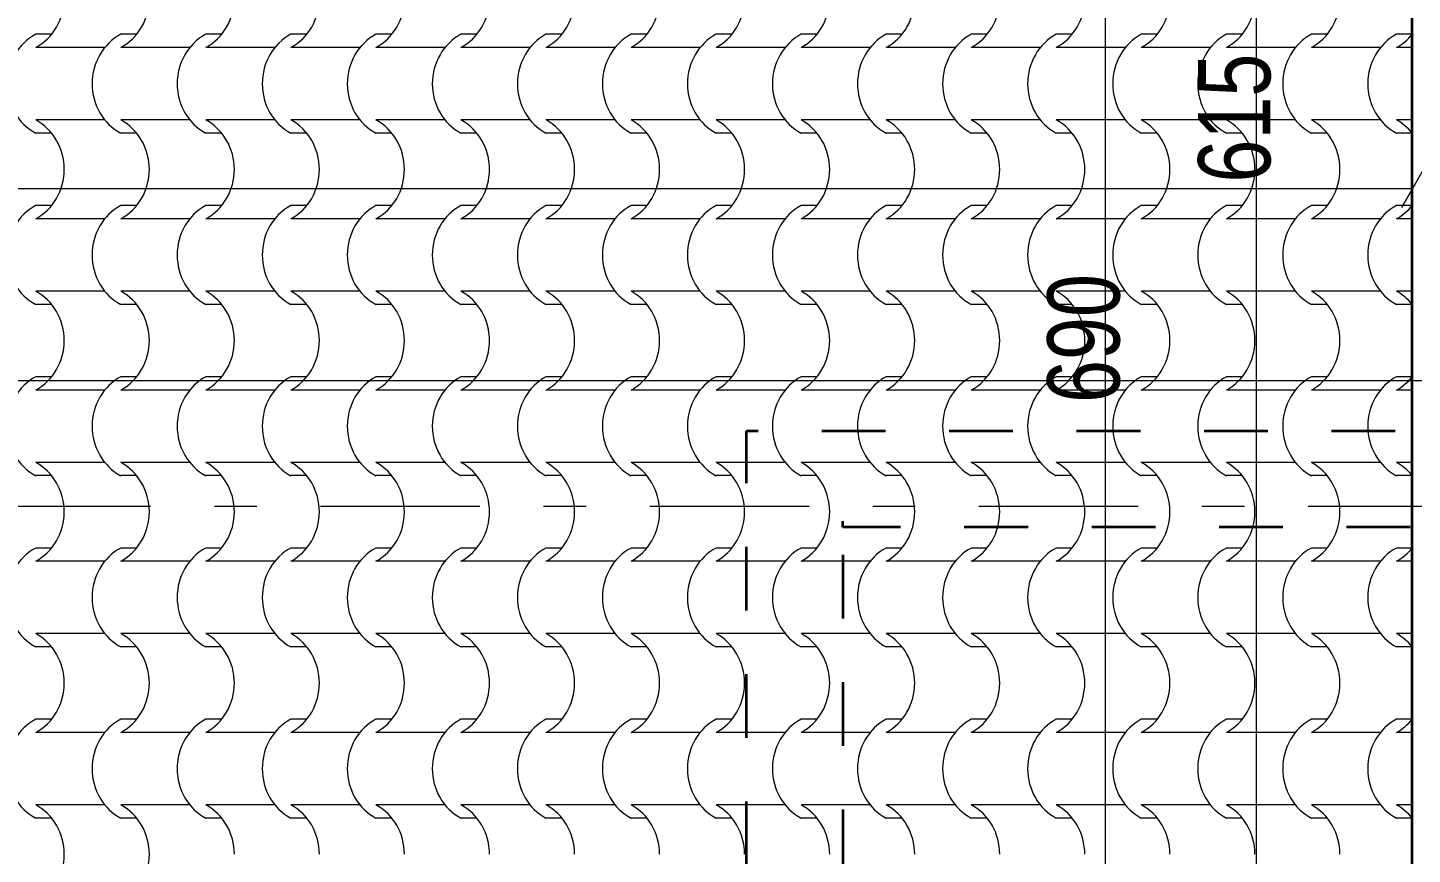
# Model space of a CAD drawing. Header units: millimetres. Extents: x -440 to 2671, y 0 to 297.
# Drawn here: x -277.82 to -231.82, y 148.43 to 175.9 of the extents above; entities that cross this region are included whole.
import ezdxf

# ---------------------------------------------------------------- set-up
doc = ezdxf.new("R2010")
doc.units = ezdxf.units.MM
doc.header["$MEASUREMENT"] = 0
doc.set_wipeout_variables(frame=1)
for name, pattern in [('- Двойно прекъснати линии', [10.936111, 5.291667, -2.116667, 1.411111, -2.116667]), ('- Прекъснати линия', [4.233333, 2.116667, -2.116667]), ('Wipeout_Contour', [1000, 0, -1000])]:
    doc.linetypes.add(name, pattern=pattern)
for name, color, linetype, lineweight, true_color in [('1', 7, 'Continuous', 13, 0x2b2b2b), ('65', 7, 'Continuous', 20, 0x4e4e4e), ('85', 7, 'Continuous', 20, 0x404040)]:
    doc.layers.add(name, color=color, linetype=linetype, lineweight=lineweight, true_color=true_color)
doc.layers.add('102', color=254, linetype='Continuous', lineweight=15)
doc.layers.add('41', color=7, linetype='Continuous', lineweight=35)
doc.styles.add('GENERATED_STYLE_6', font='GOTHIC.TTF')

# ---------------------------------------------------------------- blocks, each defined once
blk = doc.blocks.new('*X44')
at = {"layer": '102', "color": 254, "linetype": 'Continuous', "lineweight": 15}
for p, q in [((163.165, 175.675), (162.638, 175.675)), ((165.99, 175.675), (165.463, 175.675)), ((168.816, 175.675), (168.289, 175.675)), ((171.641, 175.675), (171.114, 175.675)), ((174.466, 175.675), (173.94, 175.675)), ((177.292, 175.675), (176.765, 175.675)), ((180.117, 175.675), (179.59, 175.675)), ((182.943, 175.675), (182.416, 175.675)), ((185.768, 175.675), (185.241, 175.675)), ((188.593, 175.675), (188.067, 175.675)), ((191.419, 175.675), (190.892, 175.675)), ((194.244, 175.675), (193.717, 175.675)), ((197.07, 175.675), (196.543, 175.675)), ((199.895, 175.675), (199.368, 175.675)), ((202.72, 175.675), (202.194, 175.675)), ((205.546, 175.675), (205.019, 175.675)), ((208.371, 175.675), (207.844, 175.675)), ((163.784, 175.235), (162.638, 175.235)), ((164.93, 175.235), (163.784, 175.235)), ((166.609, 175.235), (165.463, 175.235)), ((167.755, 175.235), (166.609, 175.235)), ((169.435, 175.235), (168.289, 175.235)), ((170.581, 175.235), (169.435, 175.235)), ((172.26, 175.235), (171.114, 175.235)), ((173.406, 175.235), (172.26, 175.235)), ((175.086, 175.235), (173.94, 175.235)), ((176.231, 175.235), (175.086, 175.235)), ((177.911, 175.235), (176.765, 175.235)), ((179.057, 175.235), (177.911, 175.235)), ((180.736, 175.235), (179.59, 175.235)), ((181.882, 175.235), (180.736, 175.235)), ((183.562, 175.235), (182.416, 175.235)), ((184.708, 175.235), (183.562, 175.235)), ((186.387, 175.235), (185.241, 175.235)), ((187.533, 175.235), (186.387, 175.235)), ((189.212, 175.235), (188.067, 175.235)), ((190.358, 175.235), (189.212, 175.235)), ((192.038, 175.235), (190.892, 175.235)), ((193.184, 175.235), (192.038, 175.235)), ((194.863, 175.235), (193.717, 175.235)), ((196.009, 175.235), (194.863, 175.235)), ((197.689, 175.235), (196.543, 175.235)), ((198.835, 175.235), (197.689, 175.235)), ((200.514, 175.235), (199.368, 175.235)), ((201.66, 175.235), (200.514, 175.235)), ((203.339, 175.235), (202.194, 175.235)), ((204.485, 175.235), (203.339, 175.235)), ((206.165, 175.235), (205.019, 175.235)), ((207.311, 175.235), (206.165, 175.235)), ((208.371, 175.235), (207.844, 175.235)), ((163.784, 172.83), (162.638, 172.83)), ((164.93, 172.83), (163.784, 172.83)), ((166.609, 172.83), (165.463, 172.83)), ((167.755, 172.83), (166.609, 172.83)), ((169.435, 172.83), (168.289, 172.83)), ((170.581, 172.83), (169.435, 172.83)), ((172.26, 172.83), (171.114, 172.83)), ((173.406, 172.83), (172.26, 172.83)), ((175.086, 172.83), (173.94, 172.83)), ((176.231, 172.83), (175.086, 172.83)), ((177.911, 172.83), (176.765, 172.83)), ((179.057, 172.83), (177.911, 172.83)), ((180.736, 172.83), (179.59, 172.83)), ((181.882, 172.83), (180.736, 172.83)), ((183.562, 172.83), (182.416, 172.83)), ((184.708, 172.83), (183.562, 172.83)), ((186.387, 172.83), (185.241, 172.83)), ((187.533, 172.83), (186.387, 172.83)), ((189.212, 172.83), (188.067, 172.83)), ((190.358, 172.83), (189.212, 172.83)), ((192.038, 172.83), (190.892, 172.83)), ((193.184, 172.83), (192.038, 172.83)), ((194.863, 172.83), (193.717, 172.83)), ((196.009, 172.83), (194.863, 172.83)), ((197.689, 172.83), (196.543, 172.83)), ((198.835, 172.83), (197.689, 172.83)), ((200.514, 172.83), (199.368, 172.83)), ((201.66, 172.83), (200.514, 172.83)), ((203.339, 172.83), (202.194, 172.83)), ((204.485, 172.83), (203.339, 172.83)), ((206.165, 172.83), (205.019, 172.83)), ((207.311, 172.83), (206.165, 172.83)), ((208.371, 172.83), (207.844, 172.83)), ((163.165, 172.39), (162.638, 172.39)), ((165.99, 172.39), (165.463, 172.39)), ((168.816, 172.39), (168.289, 172.39)), ((171.641, 172.39), (171.114, 172.39)), ((174.466, 172.39), (173.94, 172.39)), ((177.292, 172.39), (176.765, 172.39)), ((180.117, 172.39), (179.59, 172.39)), ((182.943, 172.39), (182.416, 172.39)), ((185.768, 172.39), (185.241, 172.39)), ((188.593, 172.39), (188.067, 172.39)), ((191.419, 172.39), (190.892, 172.39)), ((194.244, 172.39), (193.717, 172.39)), ((197.07, 172.39), (196.543, 172.39)), ((199.895, 172.39), (199.368, 172.39)), ((202.72, 172.39), (202.194, 172.39)), ((205.546, 172.39), (205.019, 172.39)), ((208.371, 172.39), (207.844, 172.39)), ((163.165, 169.985), (162.638, 169.985)), ((165.99, 169.985), (165.463, 169.985)), ((168.816, 169.985), (168.289, 169.985)), ((171.641, 169.985), (171.114, 169.985)), ((174.466, 169.985), (173.94, 169.985)), ((177.292, 169.985), (176.765, 169.985)), ((180.117, 169.985), (179.59, 169.985)), ((182.943, 169.985), (182.416, 169.985)), ((185.768, 169.985), (185.241, 169.985)), ((188.593, 169.985), (188.067, 169.985)), ((191.419, 169.985), (190.892, 169.985)), ((194.244, 169.985), (193.717, 169.985)), ((197.07, 169.985), (196.543, 169.985)), ((199.895, 169.985), (199.368, 169.985)), ((202.72, 169.985), (202.194, 169.985)), ((205.546, 169.985), (205.019, 169.985)), ((208.371, 169.985), (207.844, 169.985)), ((163.784, 169.545), (162.638, 169.545)), ((164.93, 169.545), (163.784, 169.545)), ((166.609, 169.545), (165.463, 169.545)), ((167.755, 169.545), (166.609, 169.545)), ((169.435, 169.545), (168.289, 169.545)), ((170.581, 169.545), (169.435, 169.545)), ((172.26, 169.545), (171.114, 169.545)), ((173.406, 169.545), (172.26, 169.545)), ((175.086, 169.545), (173.94, 169.545)), ((176.231, 169.545), (175.086, 169.545)), ((177.911, 169.545), (176.765, 169.545)), ((179.057, 169.545), (177.911, 169.545)), ((180.736, 169.545), (179.59, 169.545)), ((181.882, 169.545), (180.736, 169.545)), ((183.562, 169.545), (182.416, 169.545)), ((184.708, 169.545), (183.562, 169.545)), ((186.387, 169.545), (185.241, 169.545)), ((187.533, 169.545), (186.387, 169.545)), ((189.212, 169.545), (188.067, 169.545)), ((190.358, 169.545), (189.212, 169.545)), ((192.038, 169.545), (190.892, 169.545)), ((193.184, 169.545), (192.038, 169.545)), ((194.863, 169.545), (193.717, 169.545)), ((196.009, 169.545), (194.863, 169.545)), ((197.689, 169.545), (196.543, 169.545)), ((198.835, 169.545), (197.689, 169.545)), ((200.514, 169.545), (199.368, 169.545)), ((201.66, 169.545), (200.514, 169.545)), ((203.339, 169.545), (202.194, 169.545)), ((204.485, 169.545), (203.339, 169.545)), ((206.165, 169.545), (205.019, 169.545)), ((207.311, 169.545), (206.165, 169.545)), ((208.371, 169.545), (207.844, 169.545)), ((163.784, 167.14), (162.638, 167.14)), ((164.93, 167.14), (163.784, 167.14)), ((166.609, 167.14), (165.463, 167.14)), ((167.755, 167.14), (166.609, 167.14)), ((169.435, 167.14), (168.289, 167.14)), ((170.581, 167.14), (169.435, 167.14)), ((172.26, 167.14), (171.114, 167.14)), ((173.406, 167.14), (172.26, 167.14)), ((175.086, 167.14), (173.94, 167.14)), ((176.231, 167.14), (175.086, 167.14)), ((177.911, 167.14), (176.765, 167.14)), ((179.057, 167.14), (177.911, 167.14)), ((180.736, 167.14), (179.59, 167.14)), ((181.882, 167.14), (180.736, 167.14)), ((183.562, 167.14), (182.416, 167.14)), ((184.708, 167.14), (183.562, 167.14)), ((186.387, 167.14), (185.241, 167.14)), ((187.533, 167.14), (186.387, 167.14)), ((189.212, 167.14), (188.067, 167.14)), ((190.358, 167.14), (189.212, 167.14)), ((192.038, 167.14), (190.892, 167.14)), ((193.184, 167.14), (192.038, 167.14)), ((194.863, 167.14), (193.717, 167.14)), ((196.009, 167.14), (194.863, 167.14)), ((197.689, 167.14), (196.543, 167.14)), ((198.835, 167.14), (197.689, 167.14)), ((200.514, 167.14), (199.368, 167.14)), ((201.66, 167.14), (200.514, 167.14)), ((203.339, 167.14), (202.194, 167.14)), ((204.485, 167.14), (203.339, 167.14)), ((206.165, 167.14), (205.019, 167.14)), ((207.311, 167.14), (206.165, 167.14)), ((208.371, 167.14), (207.844, 167.14)), ((163.165, 166.7), (162.638, 166.7)), ((165.99, 166.7), (165.463, 166.7)), ((168.816, 166.7), (168.289, 166.7)), ((171.641, 166.7), (171.114, 166.7)), ((174.466, 166.7), (173.94, 166.7)), ((177.292, 166.7), (176.765, 166.7)), ((180.117, 166.7), (179.59, 166.7)), ((182.943, 166.7), (182.416, 166.7)), ((185.768, 166.7), (185.241, 166.7)), ((188.593, 166.7), (188.067, 166.7)), ((191.419, 166.7), (190.892, 166.7)), ((194.244, 166.7), (193.717, 166.7)), ((197.07, 166.7), (196.543, 166.7)), ((199.895, 166.7), (199.368, 166.7)), ((202.72, 166.7), (202.194, 166.7)), ((205.546, 166.7), (205.019, 166.7)), ((208.371, 166.7), (207.844, 166.7)), ((163.165, 164.295), (162.638, 164.295)), ((165.99, 164.295), (165.463, 164.295)), ((168.816, 164.295), (168.289, 164.295)), ((171.641, 164.295), (171.114, 164.295)), ((174.466, 164.295), (173.94, 164.295)), ((177.292, 164.295), (176.765, 164.295)), ((180.117, 164.295), (179.59, 164.295)), ((182.943, 164.295), (182.416, 164.295)), ((185.768, 164.295), (185.241, 164.295)), ((188.593, 164.295), (188.067, 164.295)), ((191.419, 164.295), (190.892, 164.295)), ((194.244, 164.295), (193.717, 164.295)), ((197.07, 164.295), (196.543, 164.295)), ((199.895, 164.295), (199.368, 164.295)), ((202.72, 164.295), (202.194, 164.295)), ((205.546, 164.295), (205.019, 164.295)), ((208.371, 164.295), (207.844, 164.295)), ((163.784, 163.855), (162.638, 163.855)), ((164.93, 163.855), (163.784, 163.855)), ((166.609, 163.855), (165.463, 163.855)), ((167.755, 163.855), (166.609, 163.855)), ((169.435, 163.855), (168.289, 163.855)), ((170.581, 163.855), (169.435, 163.855)), ((172.26, 163.855), (171.114, 163.855)), ((173.406, 163.855), (172.26, 163.855)), ((175.086, 163.855), (173.94, 163.855)), ((176.231, 163.855), (175.086, 163.855)), ((177.911, 163.855), (176.765, 163.855)), ((179.057, 163.855), (177.911, 163.855)), ((180.736, 163.855), (179.59, 163.855)), ((181.882, 163.855), (180.736, 163.855)), ((183.562, 163.855), (182.416, 163.855)), ((184.708, 163.855), (183.562, 163.855)), ((186.387, 163.855), (185.241, 163.855)), ((187.533, 163.855), (186.387, 163.855)), ((189.212, 163.855), (188.067, 163.855)), ((190.358, 163.855), (189.212, 163.855)), ((192.038, 163.855), (190.892, 163.855)), ((193.184, 163.855), (192.038, 163.855)), ((194.863, 163.855), (193.717, 163.855)), ((196.009, 163.855), (194.863, 163.855)), ((197.689, 163.855), (196.543, 163.855)), ((198.835, 163.855), (197.689, 163.855)), ((200.514, 163.855), (199.368, 163.855)), ((201.66, 163.855), (200.514, 163.855)), ((203.339, 163.855), (202.194, 163.855)), ((204.485, 163.855), (203.339, 163.855)), ((206.165, 163.855), (205.019, 163.855)), ((207.311, 163.855), (206.165, 163.855)), ((208.371, 163.855), (207.844, 163.855)), ((163.784, 161.451), (162.638, 161.451)), ((163.165, 161.011), (162.638, 161.011)), ((164.93, 161.451), (163.784, 161.451)), ((166.609, 161.451), (165.463, 161.451)), ((165.99, 161.011), (165.463, 161.011)), ((167.755, 161.451), (166.609, 161.451)), ((169.435, 161.451), (168.289, 161.451)), ((168.816, 161.011), (168.289, 161.011)), ((170.581, 161.451), (169.435, 161.451)), ((172.26, 161.451), (171.114, 161.451)), ((171.641, 161.011), (171.114, 161.011)), ((173.406, 161.451), (172.26, 161.451)), ((175.086, 161.451), (173.94, 161.451)), ((174.466, 161.011), (173.94, 161.011)), ((176.231, 161.451), (175.086, 161.451)), ((177.911, 161.451), (176.765, 161.451)), ((177.292, 161.011), (176.765, 161.011)), ((179.057, 161.451), (177.911, 161.451)), ((180.736, 161.451), (179.59, 161.451)), ((180.117, 161.011), (179.59, 161.011)), ((181.882, 161.451), (180.736, 161.451)), ((183.562, 161.451), (182.416, 161.451)), ((182.943, 161.011), (182.416, 161.011)), ((184.708, 161.451), (183.562, 161.451)), ((186.387, 161.451), (185.241, 161.451)), ((185.768, 161.011), (185.241, 161.011)), ((187.533, 161.451), (186.387, 161.451)), ((189.212, 161.451), (188.067, 161.451)), ((188.593, 161.011), (188.067, 161.011)), ((190.358, 161.451), (189.212, 161.451)), ((192.038, 161.451), (190.892, 161.451)), ((191.419, 161.011), (190.892, 161.011)), ((193.184, 161.451), (192.038, 161.451)), ((194.863, 161.451), (193.717, 161.451)), ((194.244, 161.011), (193.717, 161.011)), ((196.009, 161.451), (194.863, 161.451)), ((197.689, 161.451), (196.543, 161.451)), ((197.07, 161.011), (196.543, 161.011)), ((198.835, 161.451), (197.689, 161.451)), ((200.514, 161.451), (199.368, 161.451)), ((199.895, 161.011), (199.368, 161.011)), ((201.66, 161.451), (200.514, 161.451)), ((203.339, 161.451), (202.194, 161.451)), ((202.72, 161.011), (202.194, 161.011)), ((204.485, 161.451), (203.339, 161.451)), ((206.165, 161.451), (205.019, 161.451)), ((205.546, 161.011), (205.019, 161.011)), ((207.311, 161.451), (206.165, 161.451)), ((208.371, 161.451), (207.844, 161.451)), ((208.371, 161.011), (207.844, 161.011)), ((163.165, 158.606), (162.638, 158.606)), ((165.99, 158.606), (165.463, 158.606)), ((168.816, 158.606), (168.289, 158.606)), ((171.641, 158.606), (171.114, 158.606)), ((174.466, 158.606), (173.94, 158.606)), ((177.292, 158.606), (176.765, 158.606)), ((180.117, 158.606), (179.59, 158.606)), ((182.943, 158.606), (182.416, 158.606)), ((185.768, 158.606), (185.241, 158.606)), ((188.593, 158.606), (188.067, 158.606)), ((191.419, 158.606), (190.892, 158.606)), ((194.244, 158.606), (193.717, 158.606)), ((197.07, 158.606), (196.543, 158.606)), ((199.895, 158.606), (199.368, 158.606)), ((202.72, 158.606), (202.194, 158.606)), ((205.546, 158.606), (205.019, 158.606)), ((208.371, 158.606), (207.844, 158.606)), ((163.784, 158.166), (162.638, 158.166)), ((164.93, 158.166), (163.784, 158.166)), ((166.609, 158.166), (165.463, 158.166)), ((167.755, 158.166), (166.609, 158.166)), ((169.435, 158.166), (168.289, 158.166)), ((170.581, 158.166), (169.435, 158.166)), ((172.26, 158.166), (171.114, 158.166)), ((173.406, 158.166), (172.26, 158.166)), ((175.086, 158.166), (173.94, 158.166)), ((176.231, 158.166), (175.086, 158.166)), ((177.911, 158.166), (176.765, 158.166)), ((179.057, 158.166), (177.911, 158.166)), ((180.736, 158.166), (179.59, 158.166)), ((181.882, 158.166), (180.736, 158.166)), ((183.562, 158.166), (182.416, 158.166)), ((184.708, 158.166), (183.562, 158.166)), ((186.387, 158.166), (185.241, 158.166)), ((187.533, 158.166), (186.387, 158.166)), ((189.212, 158.166), (188.067, 158.166)), ((190.358, 158.166), (189.212, 158.166)), ((192.038, 158.166), (190.892, 158.166)), ((193.184, 158.166), (192.038, 158.166)), ((194.863, 158.166), (193.717, 158.166)), ((196.009, 158.166), (194.863, 158.166)), ((197.689, 158.166), (196.543, 158.166)), ((198.835, 158.166), (197.689, 158.166)), ((200.514, 158.166), (199.368, 158.166)), ((201.66, 158.166), (200.514, 158.166)), ((203.339, 158.166), (202.194, 158.166)), ((204.485, 158.166), (203.339, 158.166)), ((206.165, 158.166), (205.019, 158.166)), ((207.311, 158.166), (206.165, 158.166)), ((208.371, 158.166), (207.844, 158.166)), ((163.784, 155.761), (162.638, 155.761)), ((164.93, 155.761), (163.784, 155.761)), ((166.609, 155.761), (165.463, 155.761)), ((167.755, 155.761), (166.609, 155.761)), ((169.435, 155.761), (168.289, 155.761)), ((170.581, 155.761), (169.435, 155.761)), ((172.26, 155.761), (171.114, 155.761)), ((173.406, 155.761), (172.26, 155.761)), ((175.086, 155.761), (173.94, 155.761)), ((176.231, 155.761), (175.086, 155.761)), ((177.911, 155.761), (176.765, 155.761)), ((179.057, 155.761), (177.911, 155.761)), ((180.736, 155.761), (179.59, 155.761)), ((181.882, 155.761), (180.736, 155.761)), ((183.562, 155.761), (182.416, 155.761)), ((184.708, 155.761), (183.562, 155.761)), ((186.387, 155.761), (185.241, 155.761)), ((187.533, 155.761), (186.387, 155.761)), ((189.212, 155.761), (188.067, 155.761)), ((190.358, 155.761), (189.212, 155.761)), ((192.038, 155.761), (190.892, 155.761)), ((193.184, 155.761), (192.038, 155.761)), ((194.863, 155.761), (193.717, 155.761)), ((196.009, 155.761), (194.863, 155.761)), ((197.689, 155.761), (196.543, 155.761)), ((198.835, 155.761), (197.689, 155.761)), ((200.514, 155.761), (199.368, 155.761)), ((201.66, 155.761), (200.514, 155.761)), ((203.339, 155.761), (202.194, 155.761)), ((204.485, 155.761), (203.339, 155.761)), ((206.165, 155.761), (205.019, 155.761)), ((207.311, 155.761), (206.165, 155.761)), ((208.371, 155.761), (207.844, 155.761)), ((163.165, 155.321), (162.638, 155.321)), ((165.99, 155.321), (165.463, 155.321)), ((168.816, 155.321), (168.289, 155.321)), ((171.641, 155.321), (171.114, 155.321)), ((174.466, 155.321), (173.94, 155.321)), ((177.292, 155.321), (176.765, 155.321)), ((180.117, 155.321), (179.59, 155.321)), ((182.943, 155.321), (182.416, 155.321)), ((185.768, 155.321), (185.241, 155.321)), ((188.593, 155.321), (188.067, 155.321)), ((191.419, 155.321), (190.892, 155.321)), ((194.244, 155.321), (193.717, 155.321)), ((197.07, 155.321), (196.543, 155.321)), ((199.895, 155.321), (199.368, 155.321)), ((202.72, 155.321), (202.194, 155.321)), ((205.546, 155.321), (205.019, 155.321)), ((208.371, 155.321), (207.844, 155.321)), ((163.165, 152.916), (162.638, 152.916)), ((165.99, 152.916), (165.463, 152.916)), ((168.816, 152.916), (168.289, 152.916)), ((171.641, 152.916), (171.114, 152.916)), ((174.466, 152.916), (173.94, 152.916)), ((177.292, 152.916), (176.765, 152.916)), ((180.117, 152.916), (179.59, 152.916)), ((182.943, 152.916), (182.416, 152.916)), ((185.768, 152.916), (185.241, 152.916)), ((188.593, 152.916), (188.067, 152.916)), ((191.419, 152.916), (190.892, 152.916)), ((194.244, 152.916), (193.717, 152.916)), ((197.07, 152.916), (196.543, 152.916)), ((199.895, 152.916), (199.368, 152.916)), ((202.72, 152.916), (202.194, 152.916)), ((205.546, 152.916), (205.019, 152.916)), ((208.371, 152.916), (207.844, 152.916)), ((163.784, 152.476), (162.638, 152.476)), ((164.93, 152.476), (163.784, 152.476)), ((166.609, 152.476), (165.463, 152.476)), ((167.755, 152.476), (166.609, 152.476)), ((169.435, 152.476), (168.289, 152.476)), ((170.581, 152.476), (169.435, 152.476)), ((172.26, 152.476), (171.114, 152.476)), ((173.406, 152.476), (172.26, 152.476)), ((175.086, 152.476), (173.94, 152.476)), ((176.231, 152.476), (175.086, 152.476)), ((177.911, 152.476), (176.765, 152.476)), ((179.057, 152.476), (177.911, 152.476)), ((180.736, 152.476), (179.59, 152.476)), ((181.882, 152.476), (180.736, 152.476)), ((183.562, 152.476), (182.416, 152.476)), ((184.708, 152.476), (183.562, 152.476)), ((186.387, 152.476), (185.241, 152.476)), ((187.533, 152.476), (186.387, 152.476)), ((189.212, 152.476), (188.067, 152.476)), ((190.358, 152.476), (189.212, 152.476)), ((192.038, 152.476), (190.892, 152.476)), ((193.184, 152.476), (192.038, 152.476)), ((194.863, 152.476), (193.717, 152.476)), ((196.009, 152.476), (194.863, 152.476)), ((197.689, 152.476), (196.543, 152.476)), ((198.835, 152.476), (197.689, 152.476)), ((200.514, 152.476), (199.368, 152.476)), ((201.66, 152.476), (200.514, 152.476)), ((203.339, 152.476), (202.194, 152.476)), ((204.485, 152.476), (203.339, 152.476)), ((206.165, 152.476), (205.019, 152.476)), ((207.311, 152.476), (206.165, 152.476)), ((208.371, 152.476), (207.844, 152.476)), ((163.784, 150.071), (162.638, 150.071)), ((164.93, 150.071), (163.784, 150.071)), ((166.609, 150.071), (165.463, 150.071)), ((167.755, 150.071), (166.609, 150.071)), ((169.435, 150.071), (168.289, 150.071)), ((170.581, 150.071), (169.435, 150.071)), ((172.26, 150.071), (171.114, 150.071)), ((173.406, 150.071), (172.26, 150.071)), ((175.086, 150.071), (173.94, 150.071)), ((176.231, 150.071), (175.086, 150.071)), ((177.911, 150.071), (176.765, 150.071)), ((179.057, 150.071), (177.911, 150.071)), ((180.736, 150.071), (179.59, 150.071)), ((181.882, 150.071), (180.736, 150.071)), ((183.562, 150.071), (182.416, 150.071)), ((184.708, 150.071), (183.562, 150.071)), ((186.387, 150.071), (185.241, 150.071)), ((187.533, 150.071), (186.387, 150.071)), ((189.212, 150.071), (188.067, 150.071)), ((190.358, 150.071), (189.212, 150.071)), ((192.038, 150.071), (190.892, 150.071)), ((193.184, 150.071), (192.038, 150.071)), ((194.863, 150.071), (193.717, 150.071)), ((196.009, 150.071), (194.863, 150.071)), ((197.689, 150.071), (196.543, 150.071)), ((198.835, 150.071), (197.689, 150.071)), ((200.514, 150.071), (199.368, 150.071)), ((201.66, 150.071), (200.514, 150.071)), ((203.339, 150.071), (202.194, 150.071)), ((204.485, 150.071), (203.339, 150.071)), ((206.165, 150.071), (205.019, 150.071)), ((207.311, 150.071), (206.165, 150.071)), ((208.371, 150.071), (207.844, 150.071)), ((163.165, 149.631), (162.638, 149.631)), ((165.99, 149.631), (165.463, 149.631)), ((168.816, 149.631), (168.289, 149.631)), ((171.641, 149.631), (171.114, 149.631)), ((174.466, 149.631), (173.94, 149.631)), ((177.292, 149.631), (176.765, 149.631)), ((180.117, 149.631), (179.59, 149.631)), ((182.943, 149.631), (182.416, 149.631)), ((185.768, 149.631), (185.241, 149.631)), ((188.593, 149.631), (188.067, 149.631)), ((191.419, 149.631), (190.892, 149.631)), ((194.244, 149.631), (193.717, 149.631)), ((197.07, 149.631), (196.543, 149.631)), ((199.895, 149.631), (199.368, 149.631)), ((202.72, 149.631), (202.194, 149.631)), ((205.546, 149.631), (205.019, 149.631)), ((208.371, 149.631), (207.844, 149.631))]:
    blk.add_line(p, q, dxfattribs=at)
for centre, major_axis, start_param, end_param in [((161.849, 176.883), (0, 1.849), 3.612631, 4.709413), ((164.675, 176.883), (0, 1.849), 3.612631, 4.709413), ((167.5, 176.883), (0, 1.849), 3.612631, 4.709413), ((170.326, 176.883), (0, 1.849), 3.612631, 4.709413), ((173.151, 176.883), (0, 1.849), 3.612631, 4.709413), ((175.976, 176.883), (0, 1.849), 3.612631, 4.709413), ((178.802, 176.883), (0, 1.849), 3.612631, 4.709413), ((181.627, 176.883), (0, 1.849), 3.612631, 4.709413), ((184.453, 176.883), (0, 1.849), 3.612631, 4.709413), ((187.278, 176.883), (0, 1.849), 3.612631, 4.709413), ((190.103, 176.883), (0, 1.849), 3.612631, 4.709413), ((192.929, 176.883), (0, 1.849), 3.612631, 4.709413), ((195.754, 176.883), (0, 1.849), 3.612631, 4.709413), ((198.58, 176.883), (0, 1.849), 3.612631, 4.709413), ((201.405, 176.883), (0, 1.849), 3.612631, 4.709413), ((204.23, 176.883), (0, 1.849), 3.612631, 4.709413), ((163.414, 174.032), (0, 1.839), 0.466079, 2.675513), ((166.24, 174.032), (0, 1.839), 0.466079, 2.675513), ((169.065, 174.032), (0, 1.839), 0.466079, 2.675513), ((171.891, 174.032), (0, 1.839), 0.466079, 2.675513), ((174.716, 174.032), (0, 1.839), 0.466079, 2.675513), ((177.541, 174.032), (0, 1.839), 0.466079, 2.675513), ((180.367, 174.032), (0, 1.839), 0.466079, 2.675513), ((183.192, 174.032), (0, 1.839), 0.466079, 2.675513), ((186.018, 174.032), (0, 1.839), 0.466079, 2.675513), ((188.843, 174.032), (0, 1.839), 0.466079, 2.675513), ((191.668, 174.032), (0, 1.839), 0.466079, 2.675513), ((194.494, 174.032), (0, 1.839), 0.466079, 2.675513), ((197.319, 174.032), (0, 1.839), 0.466079, 2.675513), ((200.145, 174.032), (0, 1.839), 0.466079, 2.675513), ((202.97, 174.032), (0, 1.839), 0.466079, 2.675513), ((205.795, 174.032), (0, 1.839), 0.466079, 2.675513), ((208.621, 174.032), (0, 1.839), 0.466079, 2.675513), ((207.056, 176.883), (0, 1.849), 3.612631, 4.000333), ((161.849, 171.182), (0, 1.849), 4.715365, 5.812147), ((164.675, 171.182), (0, 1.849), 4.715365, 5.812147), ((167.5, 171.182), (0, 1.849), 4.715365, 5.812147), ((170.326, 171.182), (0, 1.849), 4.715365, 5.812147), ((173.151, 171.182), (0, 1.849), 4.715365, 5.812147), ((175.976, 171.182), (0, 1.849), 4.715365, 5.812147), ((178.802, 171.182), (0, 1.849), 4.715365, 5.812147), ((181.627, 171.182), (0, 1.849), 4.715365, 5.812147), ((184.453, 171.182), (0, 1.849), 4.715365, 5.812147), ((187.278, 171.182), (0, 1.849), 4.715365, 5.812147), ((190.103, 171.182), (0, 1.849), 4.715365, 5.812147), ((192.929, 171.182), (0, 1.849), 4.715365, 5.812147), ((195.754, 171.182), (0, 1.849), 4.715365, 5.812147), ((198.58, 171.182), (0, 1.849), 4.715365, 5.812147), ((201.405, 171.182), (0, 1.849), 4.715365, 5.812147), ((204.23, 171.182), (0, 1.849), 4.715365, 5.812147), ((207.056, 171.182), (0, 1.849), 5.424445, 5.812147), ((161.849, 171.193), (0, 1.849), 3.612631, 4.709413), ((164.675, 171.193), (0, 1.849), 3.612631, 4.709413), ((167.5, 171.193), (0, 1.849), 3.612631, 4.709413), ((170.326, 171.193), (0, 1.849), 3.612631, 4.709413), ((173.151, 171.193), (0, 1.849), 3.612631, 4.709413), ((175.976, 171.193), (0, 1.849), 3.612631, 4.709413), ((178.802, 171.193), (0, 1.849), 3.612631, 4.709413), ((181.627, 171.193), (0, 1.849), 3.612631, 4.709413), ((184.453, 171.193), (0, 1.849), 3.612631, 4.709413), ((187.278, 171.193), (0, 1.849), 3.612631, 4.709413), ((190.103, 171.193), (0, 1.849), 3.612631, 4.709413), ((192.929, 171.193), (0, 1.849), 3.612631, 4.709413), ((195.754, 171.193), (0, 1.849), 3.612631, 4.709413), ((198.58, 171.193), (0, 1.849), 3.612631, 4.709413), ((201.405, 171.193), (0, 1.849), 3.612631, 4.709413), ((204.23, 171.193), (0, 1.849), 3.612631, 4.709413), ((163.414, 168.343), (0, 1.839), 0.466079, 2.675513), ((166.24, 168.343), (0, 1.839), 0.466079, 2.675513), ((169.065, 168.343), (0, 1.839), 0.466079, 2.675513), ((171.891, 168.343), (0, 1.839), 0.466079, 2.675513), ((174.716, 168.343), (0, 1.839), 0.466079, 2.675513), ((177.541, 168.343), (0, 1.839), 0.466079, 2.675513), ((180.367, 168.343), (0, 1.839), 0.466079, 2.675513), ((183.192, 168.343), (0, 1.839), 0.466079, 2.675513), ((186.018, 168.343), (0, 1.839), 0.466079, 2.675513), ((188.843, 168.343), (0, 1.839), 0.466079, 2.675513), ((191.668, 168.343), (0, 1.839), 0.466079, 2.675513), ((194.494, 168.343), (0, 1.839), 0.466079, 2.675513), ((197.319, 168.343), (0, 1.839), 0.466079, 2.675513), ((200.145, 168.343), (0, 1.839), 0.466079, 2.675513), ((202.97, 168.343), (0, 1.839), 0.466079, 2.675513), ((205.795, 168.343), (0, 1.839), 0.466079, 2.675513), ((208.621, 168.343), (0, 1.839), 0.466079, 2.675513), ((207.056, 171.193), (0, 1.849), 3.612631, 4.000334), ((161.849, 165.492), (0, 1.849), 4.715365, 5.812147), ((164.675, 165.492), (0, 1.849), 4.715365, 5.812147), ((167.5, 165.492), (0, 1.849), 4.715365, 5.812147), ((170.326, 165.492), (0, 1.849), 4.715365, 5.812147), ((173.151, 165.492), (0, 1.849), 4.715365, 5.812147), ((175.976, 165.492), (0, 1.849), 4.715365, 5.812147), ((178.802, 165.492), (0, 1.849), 4.715365, 5.812147), ((181.627, 165.492), (0, 1.849), 4.715365, 5.812147), ((184.453, 165.492), (0, 1.849), 4.715365, 5.812147), ((187.278, 165.492), (0, 1.849), 4.715365, 5.812147), ((190.103, 165.492), (0, 1.849), 4.715365, 5.812147), ((192.929, 165.492), (0, 1.849), 4.715365, 5.812147), ((195.754, 165.492), (0, 1.849), 4.715365, 5.812147), ((198.58, 165.492), (0, 1.849), 4.715365, 5.812147), ((201.405, 165.492), (0, 1.849), 4.715365, 5.812147), ((204.23, 165.492), (0, 1.849), 4.715365, 5.812147), ((207.056, 165.492), (0, 1.849), 5.424444, 5.812147), ((161.849, 165.503), (0, 1.849), 3.612631, 4.709413), ((164.675, 165.503), (0, 1.849), 3.612631, 4.709413), ((167.5, 165.503), (0, 1.849), 3.612631, 4.709413), ((170.326, 165.503), (0, 1.849), 3.612631, 4.709413), ((173.151, 165.503), (0, 1.849), 3.612631, 4.709413), ((175.976, 165.503), (0, 1.849), 3.612631, 4.709413), ((178.802, 165.503), (0, 1.849), 3.612631, 4.709413), ((181.627, 165.503), (0, 1.849), 3.612631, 4.709413), ((184.453, 165.503), (0, 1.849), 3.612631, 4.709413), ((187.278, 165.503), (0, 1.849), 3.612631, 4.709413), ((190.103, 165.503), (0, 1.849), 3.612631, 4.709413), ((192.929, 165.503), (0, 1.849), 3.612631, 4.709413), ((195.754, 165.503), (0, 1.849), 3.612631, 4.709413), ((198.58, 165.503), (0, 1.849), 3.612631, 4.709413), ((201.405, 165.503), (0, 1.849), 3.612631, 4.709413), ((204.23, 165.503), (0, 1.849), 3.612631, 4.709413), ((163.414, 162.653), (0, 1.839), 0.466079, 2.675513), ((166.24, 162.653), (0, 1.839), 0.466079, 2.675513), ((169.065, 162.653), (0, 1.839), 0.466079, 2.675513), ((171.891, 162.653), (0, 1.839), 0.466079, 2.675513), ((174.716, 162.653), (0, 1.839), 0.466079, 2.675513), ((177.541, 162.653), (0, 1.839), 0.466079, 2.675513), ((180.367, 162.653), (0, 1.839), 0.466079, 2.675513), ((183.192, 162.653), (0, 1.839), 0.466079, 2.675513), ((186.018, 162.653), (0, 1.839), 0.466079, 2.675513), ((188.843, 162.653), (0, 1.839), 0.466079, 2.675513), ((191.668, 162.653), (0, 1.839), 0.466079, 2.675513), ((194.494, 162.653), (0, 1.839), 0.466079, 2.675513), ((197.319, 162.653), (0, 1.839), 0.466079, 2.675513), ((200.145, 162.653), (0, 1.839), 0.466079, 2.675513), ((202.97, 162.653), (0, 1.839), 0.466079, 2.675513), ((205.795, 162.653), (0, 1.839), 0.466079, 2.675513), ((208.621, 162.653), (0, 1.839), 0.466079, 2.675513), ((207.056, 165.503), (0, 1.849), 3.612631, 4.000334), ((161.849, 159.803), (0, 1.849), 4.715365, 5.812147), ((164.675, 159.803), (0, 1.849), 4.715365, 5.812147), ((167.5, 159.803), (0, 1.849), 4.715365, 5.812147), ((170.326, 159.803), (0, 1.849), 4.715365, 5.812147), ((173.151, 159.803), (0, 1.849), 4.715365, 5.812147), ((175.976, 159.803), (0, 1.849), 4.715365, 5.812147), ((178.802, 159.803), (0, 1.849), 4.715365, 5.812147), ((181.627, 159.803), (0, 1.849), 4.715365, 5.812147), ((184.453, 159.803), (0, 1.849), 4.715365, 5.812147), ((187.278, 159.803), (0, 1.849), 4.715365, 5.812147), ((190.103, 159.803), (0, 1.849), 4.715365, 5.812147), ((192.929, 159.803), (0, 1.849), 4.715365, 5.812147), ((195.754, 159.803), (0, 1.849), 4.715365, 5.812147), ((198.58, 159.803), (0, 1.849), 4.715365, 5.812147), ((201.405, 159.803), (0, 1.849), 4.715365, 5.812147), ((204.23, 159.803), (0, 1.849), 4.715365, 5.812147), ((207.056, 159.803), (0, 1.849), 5.424443, 5.812147), ((161.849, 159.814), (0, 1.849), 3.612631, 4.709413), ((164.675, 159.814), (0, 1.849), 3.612631, 4.709413), ((167.5, 159.814), (0, 1.849), 3.612631, 4.709413), ((170.326, 159.814), (0, 1.849), 3.612631, 4.709413), ((173.151, 159.814), (0, 1.849), 3.612631, 4.709413), ((175.976, 159.814), (0, 1.849), 3.612631, 4.709413), ((178.802, 159.814), (0, 1.849), 3.612631, 4.709413), ((181.627, 159.814), (0, 1.849), 3.612631, 4.709413), ((184.453, 159.814), (0, 1.849), 3.612631, 4.709413), ((187.278, 159.814), (0, 1.849), 3.612631, 4.709413), ((190.103, 159.814), (0, 1.849), 3.612631, 4.709413), ((192.929, 159.814), (0, 1.849), 3.612631, 4.709413), ((195.754, 159.814), (0, 1.849), 3.612631, 4.709413), ((198.58, 159.814), (0, 1.849), 3.612631, 4.709413), ((201.405, 159.814), (0, 1.849), 3.612631, 4.709413), ((204.23, 159.814), (0, 1.849), 3.612631, 4.709413), ((163.414, 156.963), (0, 1.839), 0.466079, 2.675513), ((166.24, 156.963), (0, 1.839), 0.466079, 2.675513), ((169.065, 156.963), (0, 1.839), 0.466079, 2.675513), ((171.891, 156.963), (0, 1.839), 0.466079, 2.675513), ((174.716, 156.963), (0, 1.839), 0.466079, 2.675513), ((177.541, 156.963), (0, 1.839), 0.466079, 2.675513), ((180.367, 156.963), (0, 1.839), 0.466079, 2.675513), ((183.192, 156.963), (0, 1.839), 0.466079, 2.675513), ((186.018, 156.963), (0, 1.839), 0.466079, 2.675513), ((188.843, 156.963), (0, 1.839), 0.466079, 2.675513), ((191.668, 156.963), (0, 1.839), 0.466079, 2.675513), ((194.494, 156.963), (0, 1.839), 0.466079, 2.675513), ((197.319, 156.963), (0, 1.839), 0.466079, 2.675513), ((200.145, 156.963), (0, 1.839), 0.466079, 2.675513), ((202.97, 156.963), (0, 1.839), 0.466079, 2.675513), ((205.795, 156.963), (0, 1.839), 0.466079, 2.675513), ((208.621, 156.963), (0, 1.839), 0.466079, 2.675513), ((207.056, 159.814), (0, 1.849), 3.612631, 4.000335), ((161.849, 154.113), (0, 1.849), 4.715365, 5.812147), ((164.675, 154.113), (0, 1.849), 4.715365, 5.812147), ((167.5, 154.113), (0, 1.849), 4.715365, 5.812147), ((170.326, 154.113), (0, 1.849), 4.715365, 5.812147), ((173.151, 154.113), (0, 1.849), 4.715365, 5.812147), ((175.976, 154.113), (0, 1.849), 4.715365, 5.812147), ((178.802, 154.113), (0, 1.849), 4.715365, 5.812147), ((181.627, 154.113), (0, 1.849), 4.715365, 5.812147), ((184.453, 154.113), (0, 1.849), 4.715365, 5.812147), ((187.278, 154.113), (0, 1.849), 4.715365, 5.812147), ((190.103, 154.113), (0, 1.849), 4.715365, 5.812147), ((192.929, 154.113), (0, 1.849), 4.715365, 5.812147), ((195.754, 154.113), (0, 1.849), 4.715365, 5.812147), ((198.58, 154.113), (0, 1.849), 4.715365, 5.812147), ((201.405, 154.113), (0, 1.849), 4.715365, 5.812147), ((204.23, 154.113), (0, 1.849), 4.715365, 5.812147), ((207.056, 154.113), (0, 1.849), 5.424442, 5.812147), ((161.849, 154.124), (0, 1.849), 3.612631, 4.709413), ((164.675, 154.124), (0, 1.849), 3.612631, 4.709413), ((167.5, 154.124), (0, 1.849), 3.612631, 4.709413), ((170.326, 154.124), (0, 1.849), 3.612631, 4.709413), ((173.151, 154.124), (0, 1.849), 3.612631, 4.709413), ((175.976, 154.124), (0, 1.849), 3.612631, 4.709413), ((178.802, 154.124), (0, 1.849), 3.612631, 4.709413), ((181.627, 154.124), (0, 1.849), 3.612631, 4.709413), ((184.453, 154.124), (0, 1.849), 3.612631, 4.709413), ((187.278, 154.124), (0, 1.849), 3.612631, 4.709413), ((190.103, 154.124), (0, 1.849), 3.612631, 4.709413), ((192.929, 154.124), (0, 1.849), 3.612631, 4.709413), ((195.754, 154.124), (0, 1.849), 3.612631, 4.709413), ((198.58, 154.124), (0, 1.849), 3.612631, 4.709413), ((201.405, 154.124), (0, 1.849), 3.612631, 4.709413), ((204.23, 154.124), (0, 1.849), 3.612631, 4.709413), ((163.414, 151.274), (0, 1.839), 0.466079, 2.675513), ((166.24, 151.274), (0, 1.839), 0.466079, 2.675513), ((169.065, 151.274), (0, 1.839), 0.466079, 2.675513), ((171.891, 151.274), (0, 1.839), 0.466079, 2.675513), ((174.716, 151.274), (0, 1.839), 0.466079, 2.675513), ((177.541, 151.274), (0, 1.839), 0.466079, 2.675513), ((180.367, 151.274), (0, 1.839), 0.466079, 2.675513), ((183.192, 151.274), (0, 1.839), 0.466079, 2.675513), ((186.018, 151.274), (0, 1.839), 0.466079, 2.675513), ((188.843, 151.274), (0, 1.839), 0.466079, 2.675513), ((191.668, 151.274), (0, 1.839), 0.466079, 2.675513), ((194.494, 151.274), (0, 1.839), 0.466079, 2.675513), ((197.319, 151.274), (0, 1.839), 0.466079, 2.675513), ((200.145, 151.274), (0, 1.839), 0.466079, 2.675513), ((202.97, 151.274), (0, 1.839), 0.466079, 2.675513), ((205.795, 151.274), (0, 1.839), 0.466079, 2.675513), ((208.621, 151.274), (0, 1.839), 0.466079, 2.675513), ((207.056, 154.124), (0, 1.849), 3.612631, 4.000336), ((161.849, 148.424), (0, 1.849), 4.715365, 5.812147), ((164.675, 148.424), (0, 1.849), 4.715365, 5.812147), ((167.5, 148.424), (0, 1.849), 4.715365, 5.812147), ((170.326, 148.424), (0, 1.849), 4.715365, 5.812147), ((173.151, 148.424), (0, 1.849), 4.715365, 5.812147), ((175.976, 148.424), (0, 1.849), 4.715365, 5.812147), ((178.802, 148.424), (0, 1.849), 4.715365, 5.812147), ((181.627, 148.424), (0, 1.849), 4.715365, 5.812147), ((184.453, 148.424), (0, 1.849), 4.715365, 5.812147), ((187.278, 148.424), (0, 1.849), 4.715365, 5.812147), ((190.103, 148.424), (0, 1.849), 4.715365, 5.812147), ((192.929, 148.424), (0, 1.849), 4.715365, 5.812147), ((195.754, 148.424), (0, 1.849), 4.715365, 5.812147), ((198.58, 148.424), (0, 1.849), 4.715365, 5.812147), ((201.405, 148.424), (0, 1.849), 4.715365, 5.812147), ((204.23, 148.424), (0, 1.849), 4.715365, 5.812147), ((207.056, 148.424), (0, 1.849), 5.424441, 5.812147), ((161.849, 148.435), (0, 1.849), 3.612631, 4.709413), ((164.675, 148.435), (0, 1.849), 3.612631, 4.709413)]:
    blk.add_ellipse(centre, major_axis=major_axis, ratio=0.939693, start_param=start_param, end_param=end_param, dxfattribs=at)

msp = doc.modelspace()

# ---------------------------------------------------------------- wipeouts: each hides what was drawn before it
at = {"color": 254, "linetype": 'Wipeout_Contour', "lineweight": 0, "ltscale": 1131.990195}
msp.add_wipeout([(-366.817, 96.498), (-246.817, 96.498), (-231.817, 111.498), (-231.817, 234.498), (-366.817, 234.498)], dxfattribs=at)

# ---------------------------------------------------------------- next in the draw order: linework, layer by layer
at = {"layer": '41', "color": 7, "linetype": 'Continuous', "lineweight": 35, "flags": 128}
msp.add_lwpolyline([(-231.817, 234.498), (-231.817, 111.498)], dxfattribs=at)
at = {"layer": '85', "linetype": 'Continuous', "lineweight": 20}
for p, q in [((-242.007, 96.671), (-242.007, 234.677)), ((-236.998, 111.498), (-236.998, 234.498))]:
    msp.add_line(p, q, dxfattribs=at)

# ---------------------------------------------------------------- next in the draw order: block references
at = {"layer": '65', "color": 251, "linetype": 'Continuous', "lineweight": 20, "true_color": 0x4e4e4e}
msp.add_blockref('*X44', (-440.188, 0), dxfattribs=at)

# ---------------------------------------------------------------- next in the draw order: texts
at = {"layer": '1', "linetype": 'Continuous', "lineweight": 13, "char_height": 2.4, "attachment_point": 7, "rotation": 90, "style": 'GENERATED_STYLE_6'}
for s, insert in [('\\A1;{\\W0.800000x;\\pql;\\fCentury Gothic|b0|i0|c0|p34;615}', (-236.499, 170.748)), ('\\A1;{\\W0.800000x;\\pql;\\fCentury Gothic|b0|i0|c0|p34;690}', (-241.508, 163.425))]:
    msp.add_mtext(s, dxfattribs=dict(at, insert=insert))

# ---------------------------------------------------------------- next in the draw order: wipeouts: each hides what was drawn before it
at = {"color": 254, "linetype": 'Wipeout_Contour', "lineweight": 0, "ltscale": 1886.276001}
msp.add_wipeout([(-96.817, 234.498), (-231.817, 234.498), (-231.817, 111.498), (-216.817, 96.498), (-96.817, 96.498), (-165.817, 165.498)], dxfattribs=at)

# ---------------------------------------------------------------- next in the draw order: linework, layer by layer
at = {"layer": '1', "linetype": '- Двойно прекъснати линии', "lineweight": 13}
msp.add_line((-366.512, 159.998), (-72.802, 159.998), dxfattribs=at)
at = {"layer": '41', "color": 7, "linetype": 'Continuous', "lineweight": 35, "flags": 128}
msp.add_lwpolyline([(-231.817, 111.498), (-231.817, 234.498)], dxfattribs=at)
at = {"layer": '41', "color": 7, "linetype": '- Прекъснати линия', "lineweight": 35, "flags": 128}
for points in [[(-253.935, 101.498), (-253.935, 162.498), (-121.817, 162.498)], [(-121.817, 159.298), (-250.735, 159.298), (-250.735, 159.998), (-250.735, 101.498)]]:
    msp.add_lwpolyline(points, dxfattribs=at)
at = {"layer": '85', "linetype": 'Continuous', "lineweight": 20}
for p, q in [((-231.456, 171.172), (-232.178, 169.922)), ((-366.817, 170.547), (-231.817, 170.547)), ((-366.817, 164.175), (-80.817, 164.175))]:
    msp.add_line(p, q, dxfattribs=at)

doc.saveas('drawing.dxf')
